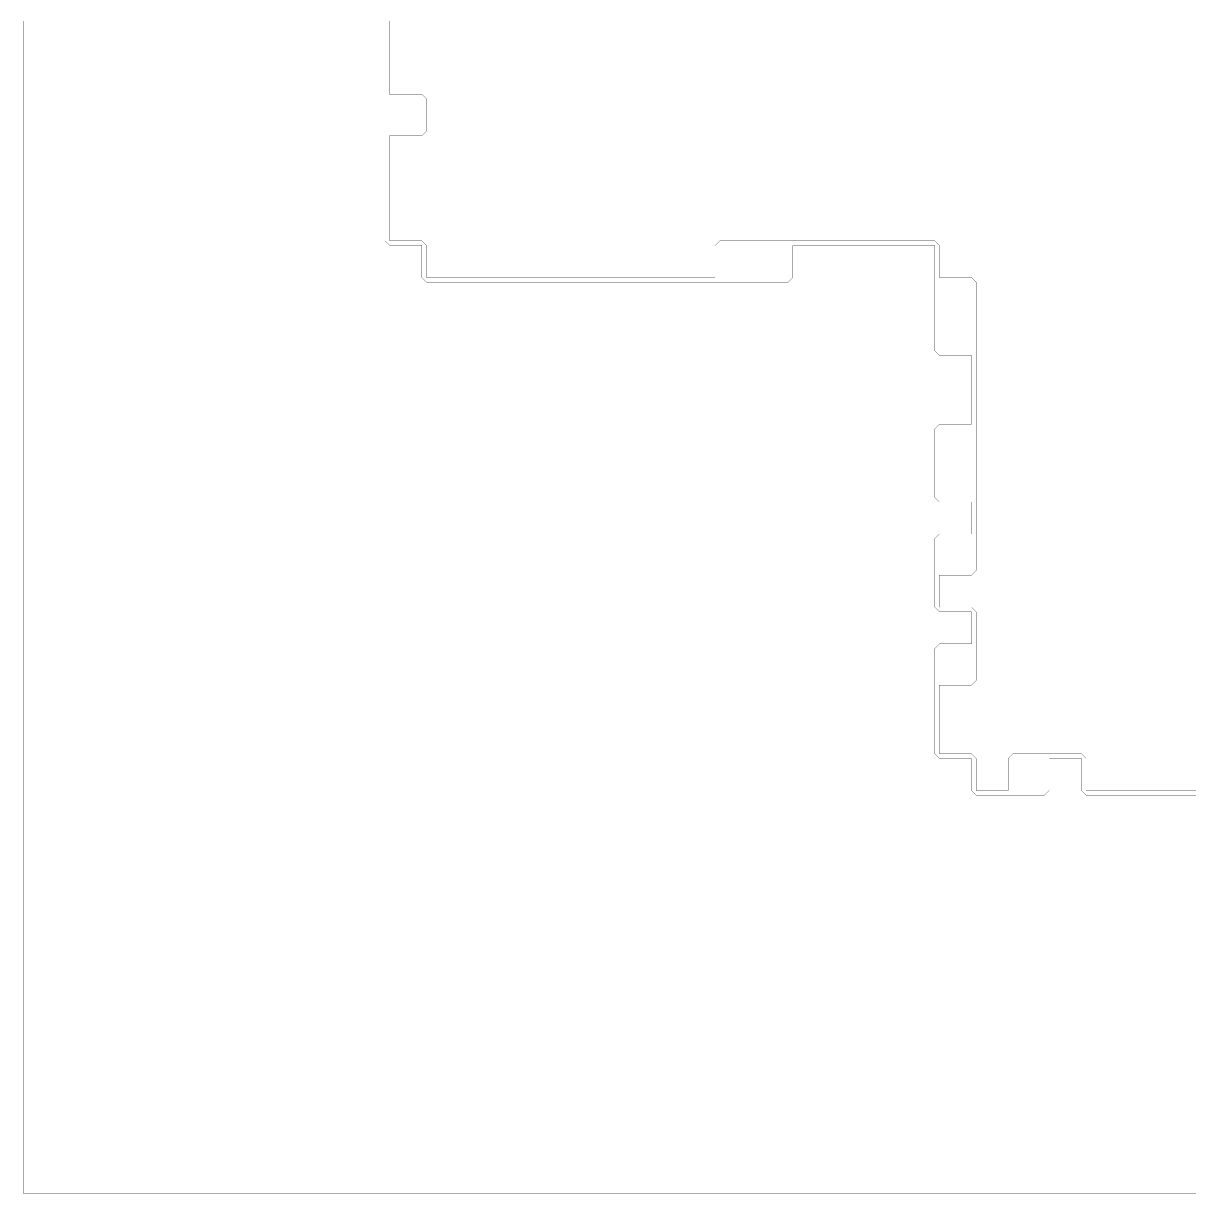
# Model space of a CAD drawing. Header units: metres. Extents: x 0 to 4990, y -4990 to 0.
# Drawn here: x 0 to 2495, y -4990 to -2495 of the extents above; entities that cross this region are included whole.
import ezdxf

# ---------------------------------------------------------------- set-up
doc = ezdxf.new("R2010")
doc.units = ezdxf.units.M
doc.layers.add('conductor', color=1, linetype='Continuous')
doc.layers.add('substrate', color=5, linetype='Continuous')

msp = doc.modelspace()

# ---------------------------------------------------------------- linework, layer by layer
at = {"layer": 'conductor', "const_width": 0.5}
msp.add_lwpolyline([(781.25, -2490.234375), (781.25, -2500), (781.25, -2509.765625), (781.25, -2519.53125), (781.25, -2529.296875), (781.25, -2539.0625), (781.25, -2548.828125), (781.25, -2558.59375), (781.25, -2568.359375), (781.25, -2578.125), (781.25, -2587.890625), (781.25, -2597.65625), (781.25, -2607.421875), (781.25, -2617.1875), (781.25, -2626.953125), (781.25, -2636.71875), (781.25, -2646.484375), (791.015625, -2646.484375), (800.78125, -2646.484375), (810.546875, -2646.484375), (820.3125, -2646.484375), (830.078125, -2646.484375), (839.84375, -2646.484375), (849.609375, -2646.484375), (859.375, -2656.25), (859.375, -2666.015625), (859.375, -2675.78125), (859.375, -2685.546875), (859.375, -2695.3125), (859.375, -2705.078125), (859.375, -2714.84375), (859.375, -2724.609375), (849.609375, -2734.375), (839.84375, -2734.375), (830.078125, -2734.375), (820.3125, -2734.375), (810.546875, -2734.375), (800.78125, -2734.375), (791.015625, -2734.375), (781.25, -2734.375), (781.25, -2744.140625), (781.25, -2753.90625), (781.25, -2763.671875), (781.25, -2773.4375), (781.25, -2783.203125), (781.25, -2792.96875), (781.25, -2802.734375), (781.25, -2812.5), (781.25, -2822.265625), (781.25, -2832.03125), (781.25, -2841.796875), (781.25, -2851.5625), (781.25, -2861.328125), (781.25, -2871.09375), (781.25, -2880.859375), (781.25, -2890.625), (781.25, -2900.390625), (781.25, -2910.15625), (781.25, -2919.921875), (781.25, -2929.6875), (781.25, -2939.453125), (781.25, -2949.21875), (781.25, -2958.984375), (791.015625, -2958.984375), (800.78125, -2958.984375), (810.546875, -2958.984375), (820.3125, -2958.984375), (830.078125, -2958.984375), (839.84375, -2958.984375), (849.609375, -2958.984375), (859.375, -2968.75), (859.375, -2978.515625), (859.375, -2988.28125), (859.375, -2998.046875), (859.375, -3007.8125), (859.375, -3017.578125), (859.375, -3027.34375), (859.375, -3037.109375), (869.140625, -3037.109375), (878.90625, -3037.109375), (888.671875, -3037.109375), (898.4375, -3037.109375), (908.203125, -3037.109375), (917.96875, -3037.109375), (927.734375, -3037.109375), (937.5, -3037.109375), (947.265625, -3037.109375), (957.03125, -3037.109375), (966.796875, -3037.109375), (976.5625, -3037.109375), (986.328125, -3037.109375), (996.09375, -3037.109375), (1005.859375, -3037.109375), (1015.625, -3037.109375), (1025.390625, -3037.109375), (1035.15625, -3037.109375), (1044.921875, -3037.109375), (1054.6875, -3037.109375), (1064.453125, -3037.109375), (1074.21875, -3037.109375), (1083.984375, -3037.109375), (1093.75, -3037.109375), (1103.515625, -3037.109375), (1113.28125, -3037.109375), (1123.046875, -3037.109375), (1132.8125, -3037.109375), (1142.578125, -3037.109375), (1152.34375, -3037.109375), (1162.109375, -3037.109375), (1171.875, -3037.109375), (1181.640625, -3037.109375), (1191.40625, -3037.109375), (1201.171875, -3037.109375), (1210.9375, -3037.109375), (1220.703125, -3037.109375), (1230.46875, -3037.109375), (1240.234375, -3037.109375), (1250, -3037.109375), (1259.765625, -3037.109375), (1269.53125, -3037.109375), (1279.296875, -3037.109375), (1289.0625, -3037.109375), (1298.828125, -3037.109375), (1308.59375, -3037.109375), (1318.359375, -3037.109375), (1328.125, -3037.109375), (1337.890625, -3037.109375), (1347.65625, -3037.109375), (1357.421875, -3037.109375), (1367.1875, -3037.109375), (1376.953125, -3037.109375), (1386.71875, -3037.109375), (1396.484375, -3037.109375), (1406.25, -3037.109375), (1416.015625, -3037.109375), (1425.78125, -3037.109375), (1435.546875, -3037.109375), (1445.3125, -3037.109375), (1455.078125, -3037.109375), (1464.84375, -3037.109375), (1474.609375, -3037.109375), (1474.609375, -3027.34375), (1474.609375, -3017.578125), (1474.609375, -3007.8125), (1474.609375, -2998.046875), (1474.609375, -2988.28125), (1474.609375, -2978.515625), (1474.609375, -2968.75), (1484.375, -2958.984375), (1494.140625, -2958.984375), (1503.90625, -2958.984375), (1513.671875, -2958.984375), (1523.4375, -2958.984375), (1533.203125, -2958.984375), (1542.96875, -2958.984375), (1552.734375, -2958.984375), (1562.5, -2958.984375), (1572.265625, -2958.984375), (1582.03125, -2958.984375), (1591.796875, -2958.984375), (1601.5625, -2958.984375), (1611.328125, -2958.984375), (1621.09375, -2958.984375), (1630.859375, -2958.984375), (1640.625, -2958.984375), (1650.390625, -2958.984375), (1660.15625, -2958.984375), (1669.921875, -2958.984375), (1679.6875, -2958.984375), (1689.453125, -2958.984375), (1699.21875, -2958.984375), (1708.984375, -2958.984375), (1718.75, -2958.984375), (1728.515625, -2958.984375), (1738.28125, -2958.984375), (1748.046875, -2958.984375), (1757.8125, -2958.984375), (1767.578125, -2958.984375), (1777.34375, -2958.984375), (1787.109375, -2958.984375), (1796.875, -2958.984375), (1806.640625, -2958.984375), (1816.40625, -2958.984375), (1826.171875, -2958.984375), (1835.9375, -2958.984375), (1845.703125, -2958.984375), (1855.46875, -2958.984375), (1865.234375, -2958.984375), (1875, -2958.984375), (1884.765625, -2958.984375), (1894.53125, -2958.984375), (1904.296875, -2958.984375), (1914.0625, -2958.984375), (1923.828125, -2958.984375), (1933.59375, -2958.984375), (1943.359375, -2958.984375), (1953.125, -2968.75), (1953.125, -2978.515625), (1953.125, -2988.28125), (1953.125, -2998.046875), (1953.125, -3007.8125), (1953.125, -3017.578125), (1953.125, -3027.34375), (1953.125, -3037.109375), (1962.890625, -3037.109375), (1972.65625, -3037.109375), (1982.421875, -3037.109375), (1992.1875, -3037.109375), (2001.953125, -3037.109375), (2011.71875, -3037.109375), (2021.484375, -3037.109375), (2031.25, -3046.875), (2031.25, -3056.640625), (2031.25, -3066.40625), (2031.25, -3076.171875), (2031.25, -3085.9375), (2031.25, -3095.703125), (2031.25, -3105.46875), (2031.25, -3115.234375), (2031.25, -3125), (2031.25, -3134.765625), (2031.25, -3144.53125), (2031.25, -3154.296875), (2031.25, -3164.0625), (2031.25, -3173.828125), (2031.25, -3183.59375), (2031.25, -3193.359375), (2031.25, -3203.125), (2031.25, -3212.890625), (2031.25, -3222.65625), (2031.25, -3232.421875), (2031.25, -3242.1875), (2031.25, -3251.953125), (2031.25, -3261.71875), (2031.25, -3271.484375), (2031.25, -3281.25), (2031.25, -3291.015625), (2031.25, -3300.78125), (2031.25, -3310.546875), (2031.25, -3320.3125), (2031.25, -3330.078125), (2031.25, -3339.84375), (2031.25, -3349.609375), (2031.25, -3359.375), (2031.25, -3369.140625), (2031.25, -3378.90625), (2031.25, -3388.671875), (2031.25, -3398.4375), (2031.25, -3408.203125), (2031.25, -3417.96875), (2031.25, -3427.734375), (2031.25, -3437.5), (2031.25, -3447.265625), (2031.25, -3457.03125), (2031.25, -3466.796875), (2031.25, -3476.5625), (2031.25, -3486.328125), (2031.25, -3496.09375), (2031.25, -3505.859375), (2031.25, -3515.625), (2031.25, -3525.390625), (2031.25, -3535.15625), (2031.25, -3544.921875), (2031.25, -3554.6875), (2031.25, -3564.453125), (2031.25, -3574.21875), (2031.25, -3583.984375), (2031.25, -3593.75), (2031.25, -3603.515625), (2031.25, -3613.28125), (2031.25, -3623.046875), (2031.25, -3632.8125), (2031.25, -3642.578125), (2031.25, -3652.34375), (2031.25, -3662.109375), (2021.484375, -3671.875), (2011.71875, -3671.875), (2001.953125, -3671.875), (1992.1875, -3671.875), (1982.421875, -3671.875), (1972.65625, -3671.875), (1962.890625, -3671.875), (1953.125, -3671.875), (1953.125, -3681.640625), (1953.125, -3691.40625), (1953.125, -3701.171875), (1953.125, -3710.9375), (1953.125, -3720.703125), (1953.125, -3730.46875), (1953.125, -3740.234375), (1962.890625, -3740.234375), (1972.65625, -3740.234375), (1982.421875, -3740.234375), (1992.1875, -3740.234375), (2001.953125, -3740.234375), (2011.71875, -3740.234375), (2021.484375, -3740.234375), (2031.25, -3750), (2031.25, -3759.765625), (2031.25, -3769.53125), (2031.25, -3779.296875), (2031.25, -3789.0625), (2031.25, -3798.828125), (2031.25, -3808.59375), (2031.25, -3818.359375), (2031.25, -3828.125), (2031.25, -3837.890625), (2031.25, -3847.65625), (2031.25, -3857.421875), (2031.25, -3867.1875), (2031.25, -3876.953125), (2031.25, -3886.71875), (2031.25, -3896.484375), (2021.484375, -3906.25), (2011.71875, -3906.25), (2001.953125, -3906.25), (1992.1875, -3906.25), (1982.421875, -3906.25), (1972.65625, -3906.25), (1962.890625, -3906.25), (1953.125, -3906.25), (1953.125, -3916.015625), (1953.125, -3925.78125), (1953.125, -3935.546875), (1953.125, -3945.3125), (1953.125, -3955.078125), (1953.125, -3964.84375), (1953.125, -3974.609375), (1953.125, -3984.375), (1953.125, -3994.140625), (1953.125, -4003.90625), (1953.125, -4013.671875), (1953.125, -4023.4375), (1953.125, -4033.203125), (1953.125, -4042.96875), (1953.125, -4052.734375), (1962.890625, -4052.734375), (1972.65625, -4052.734375), (1982.421875, -4052.734375), (1992.1875, -4052.734375), (2001.953125, -4052.734375), (2011.71875, -4052.734375), (2021.484375, -4052.734375), (2031.25, -4062.5), (2031.25, -4072.265625), (2031.25, -4082.03125), (2031.25, -4091.796875), (2031.25, -4101.5625), (2031.25, -4111.328125), (2031.25, -4121.09375), (2031.25, -4130.859375), (2041.015625, -4130.859375), (2050.78125, -4130.859375), (2060.546875, -4130.859375), (2070.3125, -4130.859375), (2080.078125, -4130.859375), (2089.84375, -4130.859375), (2099.609375, -4130.859375), (2099.609375, -4121.09375), (2099.609375, -4111.328125), (2099.609375, -4101.5625), (2099.609375, -4091.796875), (2099.609375, -4082.03125), (2099.609375, -4072.265625), (2099.609375, -4062.5), (2109.375, -4052.734375), (2119.140625, -4052.734375), (2128.90625, -4052.734375), (2138.671875, -4052.734375), (2148.4375, -4052.734375), (2158.203125, -4052.734375), (2167.96875, -4052.734375), (2177.734375, -4052.734375), (2187.5, -4052.734375), (2197.265625, -4052.734375), (2207.03125, -4052.734375), (2216.796875, -4052.734375), (2226.5625, -4052.734375), (2236.328125, -4052.734375), (2246.09375, -4052.734375), (2255.859375, -4052.734375), (2265.625, -4062.5), (2265.625, -4072.265625), (2265.625, -4082.03125), (2265.625, -4091.796875), (2265.625, -4101.5625), (2265.625, -4111.328125), (2265.625, -4121.09375), (2265.625, -4130.859375), (2275.390625, -4130.859375), (2285.15625, -4130.859375), (2294.921875, -4130.859375), (2304.6875, -4130.859375), (2314.453125, -4130.859375), (2324.21875, -4130.859375), (2333.984375, -4130.859375), (2343.75, -4130.859375), (2353.515625, -4130.859375), (2363.28125, -4130.859375), (2373.046875, -4130.859375), (2382.8125, -4130.859375), (2392.578125, -4130.859375), (2402.34375, -4130.859375), (2412.109375, -4130.859375), (2421.875, -4130.859375), (2431.640625, -4130.859375), (2441.40625, -4130.859375), (2451.171875, -4130.859375), (2460.9375, -4130.859375), (2470.703125, -4130.859375), (2480.46875, -4130.859375), (2490.234375, -4130.859375), (2500, -4130.859375)], dxfattribs=at)
at = {"layer": 'substrate', "const_width": 0.5}
for points in [[(0, -2490.234375), (0, -2500), (0, -2509.765625), (0, -2519.53125), (0, -2529.296875), (0, -2539.0625), (0, -2548.828125), (0, -2558.59375), (0, -2568.359375), (0, -2578.125), (0, -2587.890625), (0, -2597.65625), (0, -2607.421875), (0, -2617.1875), (0, -2626.953125), (0, -2636.71875), (0, -2646.484375), (0, -2656.25), (0, -2666.015625), (0, -2675.78125), (0, -2685.546875), (0, -2695.3125), (0, -2705.078125), (0, -2714.84375), (0, -2724.609375), (0, -2734.375), (0, -2744.140625), (0, -2753.90625), (0, -2763.671875), (0, -2773.4375), (0, -2783.203125), (0, -2792.96875), (0, -2802.734375), (0, -2812.5), (0, -2822.265625), (0, -2832.03125), (0, -2841.796875), (0, -2851.5625), (0, -2861.328125), (0, -2871.09375), (0, -2880.859375), (0, -2890.625), (0, -2900.390625), (0, -2910.15625), (0, -2919.921875), (0, -2929.6875), (0, -2939.453125), (0, -2949.21875), (0, -2958.984375), (0, -2968.75), (0, -2978.515625), (0, -2988.28125), (0, -2998.046875), (0, -3007.8125), (0, -3017.578125), (0, -3027.34375), (0, -3037.109375), (0, -3046.875), (0, -3056.640625), (0, -3066.40625), (0, -3076.171875), (0, -3085.9375), (0, -3095.703125), (0, -3105.46875), (0, -3115.234375), (0, -3125), (0, -3134.765625), (0, -3144.53125), (0, -3154.296875), (0, -3164.0625), (0, -3173.828125), (0, -3183.59375), (0, -3193.359375), (0, -3203.125), (0, -3212.890625), (0, -3222.65625), (0, -3232.421875), (0, -3242.1875), (0, -3251.953125), (0, -3261.71875), (0, -3271.484375), (0, -3281.25), (0, -3291.015625), (0, -3300.78125), (0, -3310.546875), (0, -3320.3125), (0, -3330.078125), (0, -3339.84375), (0, -3349.609375), (0, -3359.375), (0, -3369.140625), (0, -3378.90625), (0, -3388.671875), (0, -3398.4375), (0, -3408.203125), (0, -3417.96875), (0, -3427.734375), (0, -3437.5), (0, -3447.265625), (0, -3457.03125), (0, -3466.796875), (0, -3476.5625), (0, -3486.328125), (0, -3496.09375), (0, -3505.859375), (0, -3515.625), (0, -3525.390625), (0, -3535.15625), (0, -3544.921875), (0, -3554.6875), (0, -3564.453125), (0, -3574.21875), (0, -3583.984375), (0, -3593.75), (0, -3603.515625), (0, -3613.28125), (0, -3623.046875), (0, -3632.8125), (0, -3642.578125), (0, -3652.34375), (0, -3662.109375), (0, -3671.875), (0, -3681.640625), (0, -3691.40625), (0, -3701.171875), (0, -3710.9375), (0, -3720.703125), (0, -3730.46875), (0, -3740.234375), (0, -3750), (0, -3759.765625), (0, -3769.53125), (0, -3779.296875), (0, -3789.0625), (0, -3798.828125), (0, -3808.59375), (0, -3818.359375), (0, -3828.125), (0, -3837.890625), (0, -3847.65625), (0, -3857.421875), (0, -3867.1875), (0, -3876.953125), (0, -3886.71875), (0, -3896.484375), (0, -3906.25), (0, -3916.015625), (0, -3925.78125), (0, -3935.546875), (0, -3945.3125), (0, -3955.078125), (0, -3964.84375), (0, -3974.609375), (0, -3984.375), (0, -3994.140625), (0, -4003.90625), (0, -4013.671875), (0, -4023.4375), (0, -4033.203125), (0, -4042.96875), (0, -4052.734375), (0, -4062.5), (0, -4072.265625), (0, -4082.03125), (0, -4091.796875), (0, -4101.5625), (0, -4111.328125), (0, -4121.09375), (0, -4130.859375), (0, -4140.625), (0, -4150.390625), (0, -4160.15625), (0, -4169.921875), (0, -4179.6875), (0, -4189.453125), (0, -4199.21875), (0, -4208.984375), (0, -4218.75), (0, -4228.515625), (0, -4238.28125), (0, -4248.046875), (0, -4257.8125), (0, -4267.578125), (0, -4277.34375), (0, -4287.109375), (0, -4296.875), (0, -4306.640625), (0, -4316.40625), (0, -4326.171875), (0, -4335.9375), (0, -4345.703125), (0, -4355.46875), (0, -4365.234375), (0, -4375), (0, -4384.765625), (0, -4394.53125), (0, -4404.296875), (0, -4414.0625), (0, -4423.828125), (0, -4433.59375), (0, -4443.359375), (0, -4453.125), (0, -4462.890625), (0, -4472.65625), (0, -4482.421875), (0, -4492.1875), (0, -4501.953125), (0, -4511.71875), (0, -4521.484375), (0, -4531.25), (0, -4541.015625), (0, -4550.78125), (0, -4560.546875), (0, -4570.3125), (0, -4580.078125), (0, -4589.84375), (0, -4599.609375), (0, -4609.375), (0, -4619.140625), (0, -4628.90625), (0, -4638.671875), (0, -4648.4375), (0, -4658.203125), (0, -4667.96875), (0, -4677.734375), (0, -4687.5), (0, -4697.265625), (0, -4707.03125), (0, -4716.796875), (0, -4726.5625), (0, -4736.328125), (0, -4746.09375), (0, -4755.859375), (0, -4765.625), (0, -4775.390625), (0, -4785.15625), (0, -4794.921875), (0, -4804.6875), (0, -4814.453125), (0, -4824.21875), (0, -4833.984375), (0, -4843.75), (0, -4853.515625), (0, -4863.28125), (0, -4873.046875), (0, -4882.8125), (0, -4892.578125), (0, -4902.34375), (0, -4912.109375), (0, -4921.875), (0, -4931.640625), (0, -4941.40625), (0, -4951.171875), (0, -4960.9375), (0, -4970.703125), (0, -4980.46875), (0, -4990.234375), (9.765625, -4990.234375), (19.53125, -4990.234375), (29.296875, -4990.234375), (39.0625, -4990.234375), (48.828125, -4990.234375), (58.59375, -4990.234375), (68.359375, -4990.234375), (78.125, -4990.234375), (87.890625, -4990.234375), (97.65625, -4990.234375), (107.421875, -4990.234375), (117.1875, -4990.234375), (126.953125, -4990.234375), (136.71875, -4990.234375), (146.484375, -4990.234375), (156.25, -4990.234375), (166.015625, -4990.234375), (175.78125, -4990.234375), (185.546875, -4990.234375), (195.3125, -4990.234375), (205.078125, -4990.234375), (214.84375, -4990.234375), (224.609375, -4990.234375), (234.375, -4990.234375), (244.140625, -4990.234375), (253.90625, -4990.234375), (263.671875, -4990.234375), (273.4375, -4990.234375), (283.203125, -4990.234375), (292.96875, -4990.234375), (302.734375, -4990.234375), (312.5, -4990.234375), (322.265625, -4990.234375), (332.03125, -4990.234375), (341.796875, -4990.234375), (351.5625, -4990.234375), (361.328125, -4990.234375), (371.09375, -4990.234375), (380.859375, -4990.234375), (390.625, -4990.234375), (400.390625, -4990.234375), (410.15625, -4990.234375), (419.921875, -4990.234375), (429.6875, -4990.234375), (439.453125, -4990.234375), (449.21875, -4990.234375), (458.984375, -4990.234375), (468.75, -4990.234375), (478.515625, -4990.234375), (488.28125, -4990.234375), (498.046875, -4990.234375), (507.8125, -4990.234375), (517.578125, -4990.234375), (527.34375, -4990.234375), (537.109375, -4990.234375), (546.875, -4990.234375), (556.640625, -4990.234375), (566.40625, -4990.234375), (576.171875, -4990.234375), (585.9375, -4990.234375), (595.703125, -4990.234375), (605.46875, -4990.234375), (615.234375, -4990.234375), (625, -4990.234375), (634.765625, -4990.234375), (644.53125, -4990.234375), (654.296875, -4990.234375), (664.0625, -4990.234375), (673.828125, -4990.234375), (683.59375, -4990.234375), (693.359375, -4990.234375), (703.125, -4990.234375), (712.890625, -4990.234375), (722.65625, -4990.234375), (732.421875, -4990.234375), (742.1875, -4990.234375), (751.953125, -4990.234375), (761.71875, -4990.234375), (771.484375, -4990.234375), (781.25, -4990.234375), (791.015625, -4990.234375), (800.78125, -4990.234375), (810.546875, -4990.234375), (820.3125, -4990.234375), (830.078125, -4990.234375), (839.84375, -4990.234375), (849.609375, -4990.234375), (859.375, -4990.234375), (869.140625, -4990.234375), (878.90625, -4990.234375), (888.671875, -4990.234375), (898.4375, -4990.234375), (908.203125, -4990.234375), (917.96875, -4990.234375), (927.734375, -4990.234375), (937.5, -4990.234375), (947.265625, -4990.234375), (957.03125, -4990.234375), (966.796875, -4990.234375), (976.5625, -4990.234375), (986.328125, -4990.234375), (996.09375, -4990.234375), (1005.859375, -4990.234375), (1015.625, -4990.234375), (1025.390625, -4990.234375), (1035.15625, -4990.234375), (1044.921875, -4990.234375), (1054.6875, -4990.234375), (1064.453125, -4990.234375), (1074.21875, -4990.234375), (1083.984375, -4990.234375), (1093.75, -4990.234375), (1103.515625, -4990.234375), (1113.28125, -4990.234375), (1123.046875, -4990.234375), (1132.8125, -4990.234375), (1142.578125, -4990.234375), (1152.34375, -4990.234375), (1162.109375, -4990.234375), (1171.875, -4990.234375), (1181.640625, -4990.234375), (1191.40625, -4990.234375), (1201.171875, -4990.234375), (1210.9375, -4990.234375), (1220.703125, -4990.234375), (1230.46875, -4990.234375), (1240.234375, -4990.234375), (1250, -4990.234375), (1259.765625, -4990.234375), (1269.53125, -4990.234375), (1279.296875, -4990.234375), (1289.0625, -4990.234375), (1298.828125, -4990.234375), (1308.59375, -4990.234375), (1318.359375, -4990.234375), (1328.125, -4990.234375), (1337.890625, -4990.234375), (1347.65625, -4990.234375), (1357.421875, -4990.234375), (1367.1875, -4990.234375), (1376.953125, -4990.234375), (1386.71875, -4990.234375), (1396.484375, -4990.234375), (1406.25, -4990.234375), (1416.015625, -4990.234375), (1425.78125, -4990.234375), (1435.546875, -4990.234375), (1445.3125, -4990.234375), (1455.078125, -4990.234375), (1464.84375, -4990.234375), (1474.609375, -4990.234375), (1484.375, -4990.234375), (1494.140625, -4990.234375), (1503.90625, -4990.234375), (1513.671875, -4990.234375), (1523.4375, -4990.234375), (1533.203125, -4990.234375), (1542.96875, -4990.234375), (1552.734375, -4990.234375), (1562.5, -4990.234375), (1572.265625, -4990.234375), (1582.03125, -4990.234375), (1591.796875, -4990.234375), (1601.5625, -4990.234375), (1611.328125, -4990.234375), (1621.09375, -4990.234375), (1630.859375, -4990.234375), (1640.625, -4990.234375), (1650.390625, -4990.234375), (1660.15625, -4990.234375), (1669.921875, -4990.234375), (1679.6875, -4990.234375), (1689.453125, -4990.234375), (1699.21875, -4990.234375), (1708.984375, -4990.234375), (1718.75, -4990.234375), (1728.515625, -4990.234375), (1738.28125, -4990.234375), (1748.046875, -4990.234375), (1757.8125, -4990.234375), (1767.578125, -4990.234375), (1777.34375, -4990.234375), (1787.109375, -4990.234375), (1796.875, -4990.234375), (1806.640625, -4990.234375), (1816.40625, -4990.234375), (1826.171875, -4990.234375), (1835.9375, -4990.234375), (1845.703125, -4990.234375), (1855.46875, -4990.234375), (1865.234375, -4990.234375), (1875, -4990.234375), (1884.765625, -4990.234375), (1894.53125, -4990.234375), (1904.296875, -4990.234375), (1914.0625, -4990.234375), (1923.828125, -4990.234375), (1933.59375, -4990.234375), (1943.359375, -4990.234375), (1953.125, -4990.234375), (1962.890625, -4990.234375), (1972.65625, -4990.234375), (1982.421875, -4990.234375), (1992.1875, -4990.234375), (2001.953125, -4990.234375), (2011.71875, -4990.234375), (2021.484375, -4990.234375), (2031.25, -4990.234375), (2041.015625, -4990.234375), (2050.78125, -4990.234375), (2060.546875, -4990.234375), (2070.3125, -4990.234375), (2080.078125, -4990.234375), (2089.84375, -4990.234375), (2099.609375, -4990.234375), (2109.375, -4990.234375), (2119.140625, -4990.234375), (2128.90625, -4990.234375), (2138.671875, -4990.234375), (2148.4375, -4990.234375), (2158.203125, -4990.234375), (2167.96875, -4990.234375), (2177.734375, -4990.234375), (2187.5, -4990.234375), (2197.265625, -4990.234375), (2207.03125, -4990.234375), (2216.796875, -4990.234375), (2226.5625, -4990.234375), (2236.328125, -4990.234375), (2246.09375, -4990.234375), (2255.859375, -4990.234375), (2265.625, -4990.234375), (2275.390625, -4990.234375), (2285.15625, -4990.234375), (2294.921875, -4990.234375), (2304.6875, -4990.234375), (2314.453125, -4990.234375), (2324.21875, -4990.234375), (2333.984375, -4990.234375), (2343.75, -4990.234375), (2353.515625, -4990.234375), (2363.28125, -4990.234375), (2373.046875, -4990.234375), (2382.8125, -4990.234375), (2392.578125, -4990.234375), (2402.34375, -4990.234375), (2412.109375, -4990.234375), (2421.875, -4990.234375), (2431.640625, -4990.234375), (2441.40625, -4990.234375), (2451.171875, -4990.234375), (2460.9375, -4990.234375), (2470.703125, -4990.234375), (2480.46875, -4990.234375), (2490.234375, -4990.234375), (2500, -4990.234375)], [(2500, -4140.625), (2490.234375, -4140.625), (2480.46875, -4140.625), (2470.703125, -4140.625), (2460.9375, -4140.625), (2451.171875, -4140.625), (2441.40625, -4140.625), (2431.640625, -4140.625), (2421.875, -4140.625), (2412.109375, -4140.625), (2402.34375, -4140.625), (2392.578125, -4140.625), (2382.8125, -4140.625), (2373.046875, -4140.625), (2363.28125, -4140.625), (2353.515625, -4140.625), (2343.75, -4140.625), (2333.984375, -4140.625), (2324.21875, -4140.625), (2314.453125, -4140.625), (2304.6875, -4140.625), (2294.921875, -4140.625), (2285.15625, -4140.625), (2275.390625, -4140.625), (2265.625, -4140.625), (2255.859375, -4130.859375), (2255.859375, -4121.09375), (2255.859375, -4111.328125), (2255.859375, -4101.5625), (2255.859375, -4091.796875), (2255.859375, -4082.03125), (2255.859375, -4072.265625), (2255.859375, -4062.5), (2246.09375, -4062.5), (2236.328125, -4062.5), (2226.5625, -4062.5), (2216.796875, -4062.5), (2207.03125, -4062.5), (2197.265625, -4062.5), (2187.5, -4062.5), (2187.5, -4072.265625), (2187.5, -4082.03125), (2187.5, -4091.796875), (2187.5, -4101.5625), (2187.5, -4111.328125), (2187.5, -4121.09375), (2187.5, -4130.859375), (2177.734375, -4140.625), (2167.96875, -4140.625), (2158.203125, -4140.625), (2148.4375, -4140.625), (2138.671875, -4140.625), (2128.90625, -4140.625), (2119.140625, -4140.625), (2109.375, -4140.625), (2099.609375, -4140.625), (2089.84375, -4140.625), (2080.078125, -4140.625), (2070.3125, -4140.625), (2060.546875, -4140.625), (2050.78125, -4140.625), (2041.015625, -4140.625), (2031.25, -4140.625), (2021.484375, -4130.859375), (2021.484375, -4121.09375), (2021.484375, -4111.328125), (2021.484375, -4101.5625), (2021.484375, -4091.796875), (2021.484375, -4082.03125), (2021.484375, -4072.265625), (2021.484375, -4062.5), (2011.71875, -4062.5), (2001.953125, -4062.5), (1992.1875, -4062.5), (1982.421875, -4062.5), (1972.65625, -4062.5), (1962.890625, -4062.5), (1953.125, -4062.5), (1943.359375, -4052.734375), (1943.359375, -4042.96875), (1943.359375, -4033.203125), (1943.359375, -4023.4375), (1943.359375, -4013.671875), (1943.359375, -4003.90625), (1943.359375, -3994.140625), (1943.359375, -3984.375), (1943.359375, -3974.609375), (1943.359375, -3964.84375), (1943.359375, -3955.078125), (1943.359375, -3945.3125), (1943.359375, -3935.546875), (1943.359375, -3925.78125), (1943.359375, -3916.015625), (1943.359375, -3906.25), (1943.359375, -3896.484375), (1943.359375, -3886.71875), (1943.359375, -3876.953125), (1943.359375, -3867.1875), (1943.359375, -3857.421875), (1943.359375, -3847.65625), (1943.359375, -3837.890625), (1943.359375, -3828.125), (1953.125, -3818.359375), (1962.890625, -3818.359375), (1972.65625, -3818.359375), (1982.421875, -3818.359375), (1992.1875, -3818.359375), (2001.953125, -3818.359375), (2011.71875, -3818.359375), (2021.484375, -3818.359375), (2021.484375, -3808.59375), (2021.484375, -3798.828125), (2021.484375, -3789.0625), (2021.484375, -3779.296875), (2021.484375, -3769.53125), (2021.484375, -3759.765625), (2021.484375, -3750), (2011.71875, -3750), (2001.953125, -3750), (1992.1875, -3750), (1982.421875, -3750), (1972.65625, -3750), (1962.890625, -3750), (1953.125, -3750), (1943.359375, -3740.234375), (1943.359375, -3730.46875), (1943.359375, -3720.703125), (1943.359375, -3710.9375), (1943.359375, -3701.171875), (1943.359375, -3691.40625), (1943.359375, -3681.640625), (1943.359375, -3671.875), (1943.359375, -3662.109375), (1943.359375, -3652.34375), (1943.359375, -3642.578125), (1943.359375, -3632.8125), (1943.359375, -3623.046875), (1943.359375, -3613.28125), (1943.359375, -3603.515625), (1943.359375, -3593.75), (1953.125, -3583.984375), (1962.890625, -3583.984375), (1972.65625, -3583.984375), (1982.421875, -3583.984375), (1992.1875, -3583.984375), (2001.953125, -3583.984375), (2011.71875, -3583.984375), (2021.484375, -3583.984375), (2021.484375, -3574.21875), (2021.484375, -3564.453125), (2021.484375, -3554.6875), (2021.484375, -3544.921875), (2021.484375, -3535.15625), (2021.484375, -3525.390625), (2021.484375, -3515.625), (2011.71875, -3515.625), (2001.953125, -3515.625), (1992.1875, -3515.625), (1982.421875, -3515.625), (1972.65625, -3515.625), (1962.890625, -3515.625), (1953.125, -3515.625), (1943.359375, -3505.859375), (1943.359375, -3496.09375), (1943.359375, -3486.328125), (1943.359375, -3476.5625), (1943.359375, -3466.796875), (1943.359375, -3457.03125), (1943.359375, -3447.265625), (1943.359375, -3437.5), (1943.359375, -3427.734375), (1943.359375, -3417.96875), (1943.359375, -3408.203125), (1943.359375, -3398.4375), (1943.359375, -3388.671875), (1943.359375, -3378.90625), (1943.359375, -3369.140625), (1943.359375, -3359.375), (1953.125, -3349.609375), (1962.890625, -3349.609375), (1972.65625, -3349.609375), (1982.421875, -3349.609375), (1992.1875, -3349.609375), (2001.953125, -3349.609375), (2011.71875, -3349.609375), (2021.484375, -3349.609375), (2021.484375, -3339.84375), (2021.484375, -3330.078125), (2021.484375, -3320.3125), (2021.484375, -3310.546875), (2021.484375, -3300.78125), (2021.484375, -3291.015625), (2021.484375, -3281.25), (2021.484375, -3271.484375), (2021.484375, -3261.71875), (2021.484375, -3251.953125), (2021.484375, -3242.1875), (2021.484375, -3232.421875), (2021.484375, -3222.65625), (2021.484375, -3212.890625), (2021.484375, -3203.125), (2011.71875, -3203.125), (2001.953125, -3203.125), (1992.1875, -3203.125), (1982.421875, -3203.125), (1972.65625, -3203.125), (1962.890625, -3203.125), (1953.125, -3203.125), (1943.359375, -3193.359375), (1943.359375, -3183.59375), (1943.359375, -3173.828125), (1943.359375, -3164.0625), (1943.359375, -3154.296875), (1943.359375, -3144.53125), (1943.359375, -3134.765625), (1943.359375, -3125), (1943.359375, -3115.234375), (1943.359375, -3105.46875), (1943.359375, -3095.703125), (1943.359375, -3085.9375), (1943.359375, -3076.171875), (1943.359375, -3066.40625), (1943.359375, -3056.640625), (1943.359375, -3046.875), (1943.359375, -3037.109375), (1943.359375, -3027.34375), (1943.359375, -3017.578125), (1943.359375, -3007.8125), (1943.359375, -2998.046875), (1943.359375, -2988.28125), (1943.359375, -2978.515625), (1943.359375, -2968.75), (1933.59375, -2968.75), (1923.828125, -2968.75), (1914.0625, -2968.75), (1904.296875, -2968.75), (1894.53125, -2968.75), (1884.765625, -2968.75), (1875, -2968.75), (1865.234375, -2968.75), (1855.46875, -2968.75), (1845.703125, -2968.75), (1835.9375, -2968.75), (1826.171875, -2968.75), (1816.40625, -2968.75), (1806.640625, -2968.75), (1796.875, -2968.75), (1787.109375, -2968.75), (1777.34375, -2968.75), (1767.578125, -2968.75), (1757.8125, -2968.75), (1748.046875, -2968.75), (1738.28125, -2968.75), (1728.515625, -2968.75), (1718.75, -2968.75), (1708.984375, -2968.75), (1699.21875, -2968.75), (1689.453125, -2968.75), (1679.6875, -2968.75), (1669.921875, -2968.75), (1660.15625, -2968.75), (1650.390625, -2968.75), (1640.625, -2968.75), (1640.625, -2978.515625), (1640.625, -2988.28125), (1640.625, -2998.046875), (1640.625, -3007.8125), (1640.625, -3017.578125), (1640.625, -3027.34375), (1640.625, -3037.109375), (1630.859375, -3046.875), (1621.09375, -3046.875), (1611.328125, -3046.875), (1601.5625, -3046.875), (1591.796875, -3046.875), (1582.03125, -3046.875), (1572.265625, -3046.875), (1562.5, -3046.875), (1552.734375, -3046.875), (1542.96875, -3046.875), (1533.203125, -3046.875), (1523.4375, -3046.875), (1513.671875, -3046.875), (1503.90625, -3046.875), (1494.140625, -3046.875), (1484.375, -3046.875), (1474.609375, -3046.875), (1464.84375, -3046.875), (1455.078125, -3046.875), (1445.3125, -3046.875), (1435.546875, -3046.875), (1425.78125, -3046.875), (1416.015625, -3046.875), (1406.25, -3046.875), (1396.484375, -3046.875), (1386.71875, -3046.875), (1376.953125, -3046.875), (1367.1875, -3046.875), (1357.421875, -3046.875), (1347.65625, -3046.875), (1337.890625, -3046.875), (1328.125, -3046.875), (1318.359375, -3046.875), (1308.59375, -3046.875), (1298.828125, -3046.875), (1289.0625, -3046.875), (1279.296875, -3046.875), (1269.53125, -3046.875), (1259.765625, -3046.875), (1250, -3046.875), (1240.234375, -3046.875), (1230.46875, -3046.875), (1220.703125, -3046.875), (1210.9375, -3046.875), (1201.171875, -3046.875), (1191.40625, -3046.875), (1181.640625, -3046.875), (1171.875, -3046.875), (1162.109375, -3046.875), (1152.34375, -3046.875), (1142.578125, -3046.875), (1132.8125, -3046.875), (1123.046875, -3046.875), (1113.28125, -3046.875), (1103.515625, -3046.875), (1093.75, -3046.875), (1083.984375, -3046.875), (1074.21875, -3046.875), (1064.453125, -3046.875), (1054.6875, -3046.875), (1044.921875, -3046.875), (1035.15625, -3046.875), (1025.390625, -3046.875), (1015.625, -3046.875), (1005.859375, -3046.875), (996.09375, -3046.875), (986.328125, -3046.875), (976.5625, -3046.875), (966.796875, -3046.875), (957.03125, -3046.875), (947.265625, -3046.875), (937.5, -3046.875), (927.734375, -3046.875), (917.96875, -3046.875), (908.203125, -3046.875), (898.4375, -3046.875), (888.671875, -3046.875), (878.90625, -3046.875), (869.140625, -3046.875), (859.375, -3046.875), (849.609375, -3037.109375), (849.609375, -3027.34375), (849.609375, -3017.578125), (849.609375, -3007.8125), (849.609375, -2998.046875), (849.609375, -2988.28125), (849.609375, -2978.515625), (849.609375, -2968.75), (839.84375, -2968.75), (830.078125, -2968.75), (820.3125, -2968.75), (810.546875, -2968.75), (800.78125, -2968.75), (791.015625, -2968.75), (781.25, -2968.75), (771.484375, -2958.984375), (771.484375, -2949.21875), (771.484375, -2939.453125), (771.484375, -2929.6875), (771.484375, -2919.921875), (771.484375, -2910.15625), (771.484375, -2900.390625), (771.484375, -2890.625), (771.484375, -2880.859375), (771.484375, -2871.09375), (771.484375, -2861.328125), (771.484375, -2851.5625), (771.484375, -2841.796875), (771.484375, -2832.03125), (771.484375, -2822.265625), (771.484375, -2812.5), (771.484375, -2802.734375), (771.484375, -2792.96875), (771.484375, -2783.203125), (771.484375, -2773.4375), (771.484375, -2763.671875), (771.484375, -2753.90625), (771.484375, -2744.140625), (771.484375, -2734.375), (771.484375, -2724.609375), (771.484375, -2714.84375), (771.484375, -2705.078125), (771.484375, -2695.3125), (771.484375, -2685.546875), (771.484375, -2675.78125), (771.484375, -2666.015625), (771.484375, -2656.25), (771.484375, -2646.484375), (771.484375, -2636.71875), (771.484375, -2626.953125), (771.484375, -2617.1875), (771.484375, -2607.421875), (771.484375, -2597.65625), (771.484375, -2587.890625), (771.484375, -2578.125), (771.484375, -2568.359375), (771.484375, -2558.59375), (771.484375, -2548.828125), (771.484375, -2539.0625), (771.484375, -2529.296875), (771.484375, -2519.53125), (771.484375, -2509.765625), (771.484375, -2500), (771.484375, -2490.234375)]]:
    msp.add_lwpolyline(points, dxfattribs=at)

doc.saveas('drawing.dxf')
